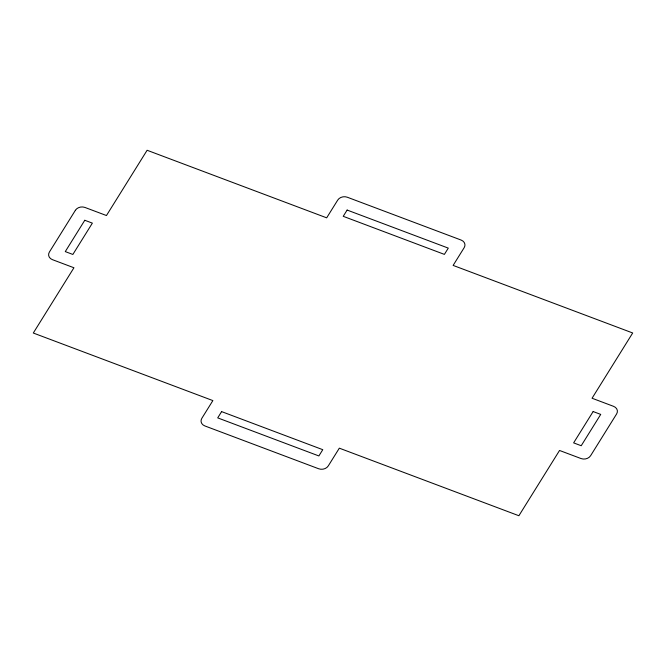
<?xml version="1.0" encoding="UTF-8"?>
<svg xmlns="http://www.w3.org/2000/svg" width="666" height="666" viewBox="0 0 666 666"><rect width="100%" height="100%" fill="white"/><g stroke="black" fill="none" stroke-linecap="round" stroke-linejoin="round"><path stroke-width="1" d="M75.391 210.29L49.376 252.064A7.126 5.719 -6.2 0 0 52.447 259.665L73.943 267.757L33.3 333.025L212.87 400.591L201.815 418.348A7.126 5.719 -6.2 0 0 204.887 425.949L318.698 468.772A7.126 5.719 -6.2 0 0 328.271 465.925L339.327 448.168L518.889 515.734L559.54 450.466L581.035 458.549A7.126 5.719 -6.2 0 0 590.609 455.71L616.624 413.936A7.126 5.719 -6.2 0 0 613.553 406.335L592.057 398.243L632.7 332.975L453.13 265.409L464.185 247.652A7.126 5.719 -6.2 0 0 461.113 240.051L347.302 197.228A7.126 5.719 -6.2 0 0 337.729 200.075L326.673 217.832L147.111 150.266L106.46 215.534L84.965 207.451A7.126 5.719 -6.2 0 0 75.391 210.29M84.782 220.271L65.276 251.598L72.86 254.454L92.374 223.127L84.782 220.271M221.612 411.613L217.707 417.882L318.872 455.944L322.777 449.683L221.612 411.613M347.128 210.056L343.223 216.317L444.388 254.387L448.293 248.118L347.128 210.056M593.14 411.546L573.626 442.873L581.218 445.729L600.724 414.402L593.14 411.546"/></g></svg>
